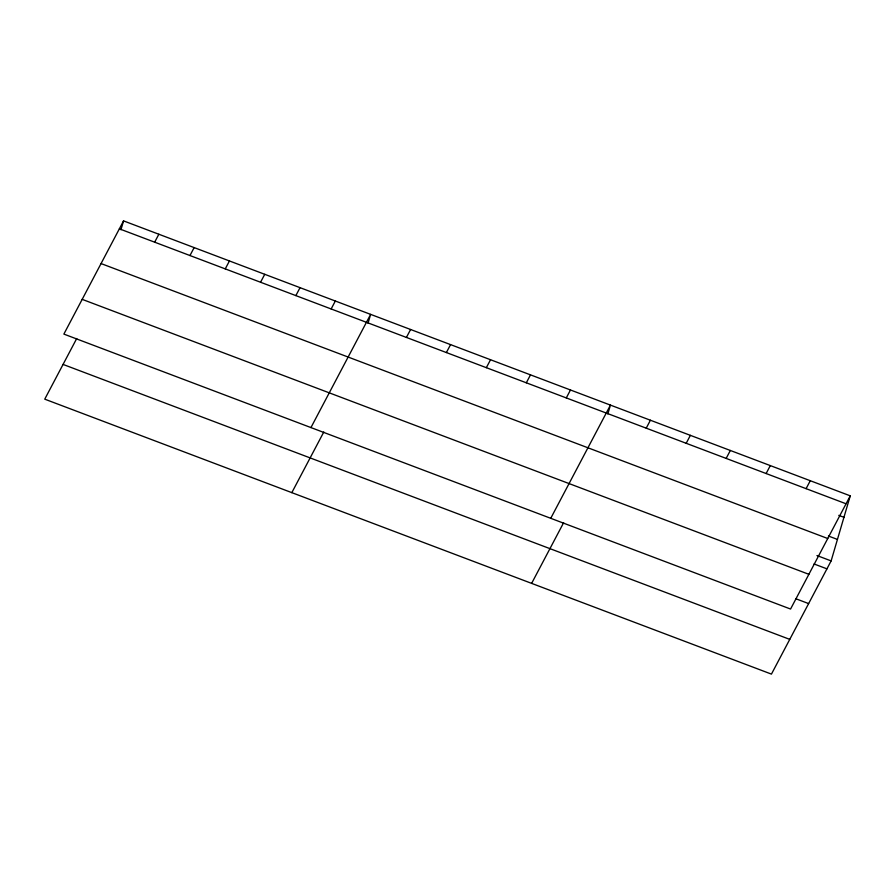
<?xml version="1.0" encoding="UTF-8"?>
<svg xmlns="http://www.w3.org/2000/svg" width="895" height="895" viewBox="0 0 895 895"><rect width="100%" height="100%" fill="white"/><g stroke="black" fill="none" stroke-linecap="round" stroke-linejoin="round"><path stroke-width="1.34" d="M120.959 229.735L123.555 220.886L850.25 495.841L831.131 560.908L771.445 674.114L44.75 399.159L76.724 338.511M368.035 323.218L370.631 314.369L310.945 427.575M607.839 413.949L610.446 405.099L550.749 518.306M123.555 220.886L63.869 334.092L790.565 609.047L850.25 495.841M154.667 242.187L158.851 234.244M189.964 255.545L194.148 247.602M225.26 268.892L229.444 260.948M260.557 282.249L264.741 274.306M295.853 295.607L300.038 287.664M331.15 308.965L335.334 301.011M291.826 492.642L323.8 431.994M406.408 337.437L410.604 329.494M446.381 352.563L450.565 344.62M486.343 367.677L490.538 359.734M526.316 382.803L530.5 374.86M566.289 397.928L570.473 389.985M531.63 583.383L563.615 522.725M646.224 428.168L650.408 420.225M686.185 443.293L690.381 435.35M726.158 458.419L730.342 450.465M766.12 473.533L770.315 465.59M806.093 488.659L810.277 480.716M119.371 228.829L846.066 503.784M838.783 515.363L843.94 517.31M828.412 536.015L837.44 539.428M101.057 263.566L827.752 538.521M816.945 555.538L831.131 560.908M814.047 563.973L826.946 568.851M82.183 299.355L808.879 574.31M795.733 598.71L808.632 603.588M63.064 364.422L789.759 639.377"/></g></svg>
